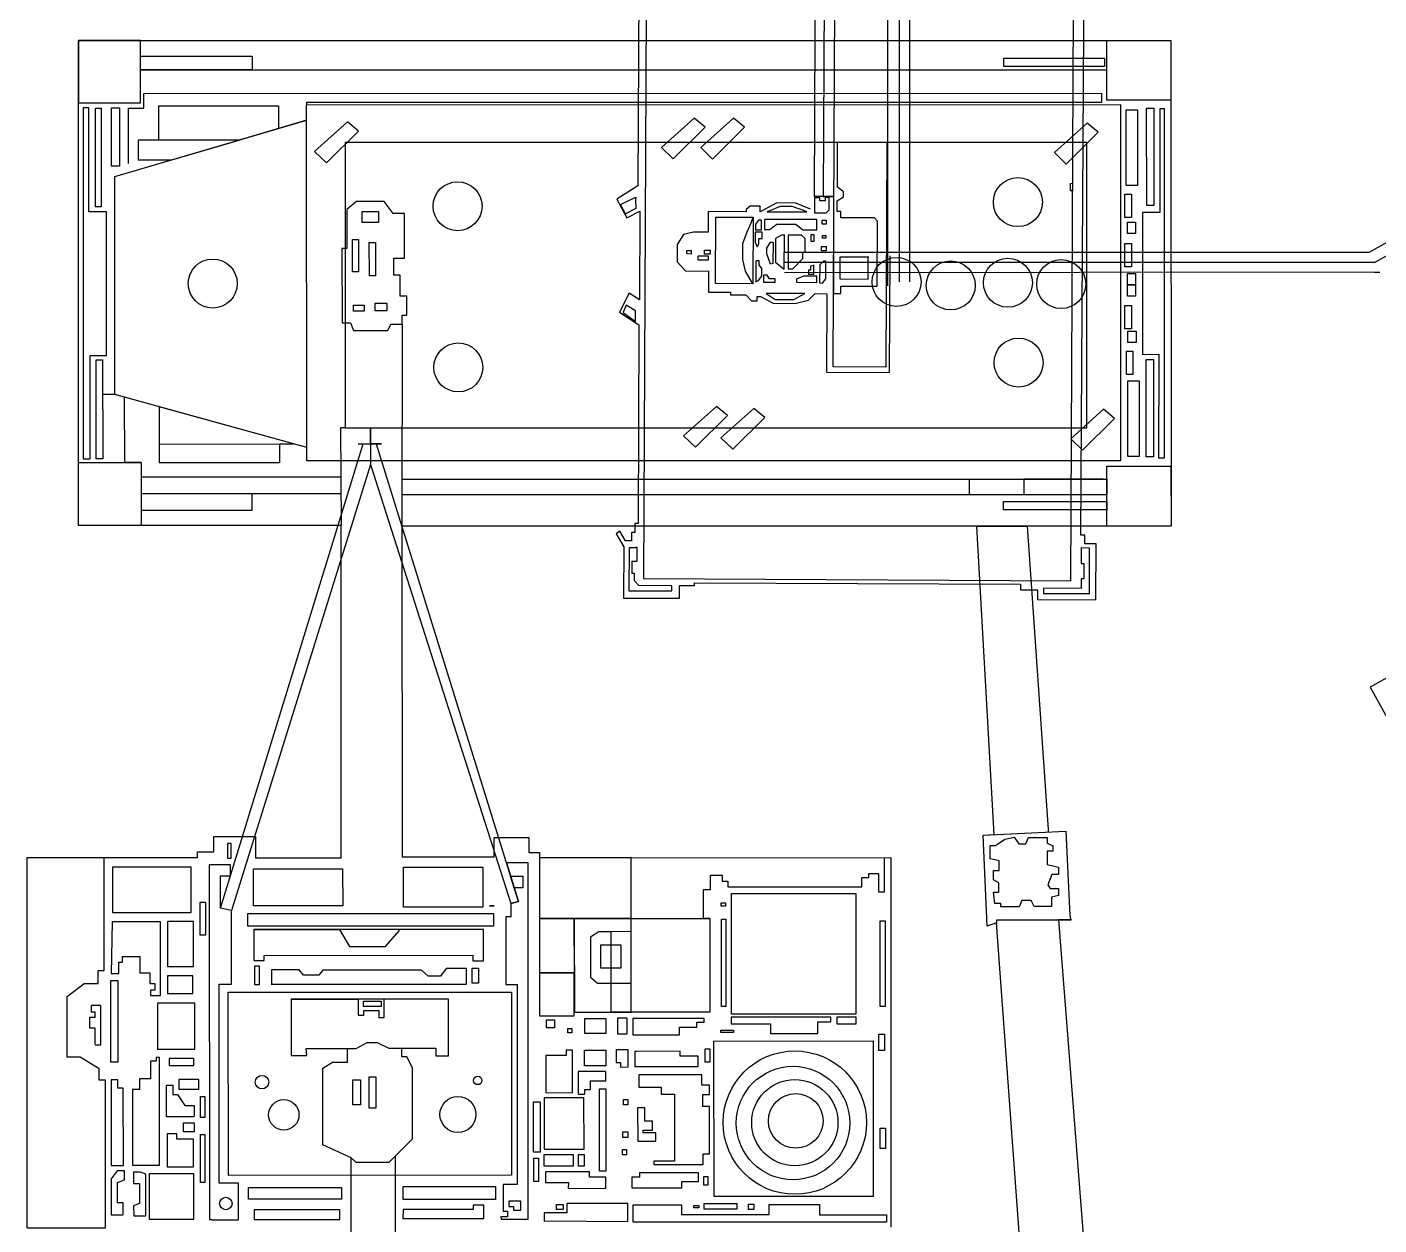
# Model space of a CAD drawing. Header units: millimetres. Extents: x 3191 to 879702, y -27549 to 222194.
# Drawn here: x 746550 to 752910, y 23525 to 29160 of the extents above; entities that cross this region are included whole.
import ezdxf

# ---------------------------------------------------------------- set-up
doc = ezdxf.new("R2010")
doc.units = ezdxf.units.MM
doc.header["$MEASUREMENT"] = 0
doc.layers.add('Granulator', color=11, linetype='Continuous')
doc.layers.add('Krumbuster', color=112, linetype='Continuous')

msp = doc.modelspace()

# ---------------------------------------------------------------- linework, layer by layer
at = {"layer": 'Granulator'}
for points in [[(750303.27407, 29918.63211), (750295.7555, 28362.96015), (750346.21471, 28362.71628), (750253.99322, 28363.16199), (750261.51302, 29919.0894)], [(750347.4496, 28618.22926), (750353.78877, 29929.87038)], [(760322.24655, 25348.25233), (759160.59611, 24703.04966), (759136.77377, 24689.81828), (759106.0477, 24677.64097), (759079.80771, 24678.39817), (759034.12003, 24686.20691), (758991.205, 24708.9461), (758958.24704, 24738.57392), (756206.54482, 29692.8561), (756200.07235, 29704.50941), (756181.63249, 29730.51196), (756140.1924, 29768.42475), (756086.6674, 29789.63328), (756051.8714, 29804.21842), (756023.07341, 29808.10367), (755974.38695, 29809.77879), (755927.59611, 29802.07521), (755878.93218, 29775.04634), (752862.61934, 28099.72902)], [(752888.8571, 28052.48942), (752888.8571, 28052.48942), (755901.19824, 29725.60078), (755927.75113, 29740.34876), (755990.07635, 29757.4157), (756043.23765, 29750.6678), (756107.0803, 29727.47015), (756150.79603, 29694.63721), (756171.72026, 29671.24749), (758923.3113, 24717.16547), (758953.36454, 24672.58671), (758997.21989, 24644.3647), (759040.54557, 24628.78818), (759078.96203, 24624.46402), (759121.8859, 24628.58075), (759151.6359, 24633.99761), (760348.69224, 25298.86539)], [(749428.39117, 29335.1264), (749423.93766, 28413.64741), (749325.10354, 28350.91188), (749371.54205, 28263.20569), (749433.79821, 28293.94702), (749431.78386, 27877.15765), (749382.80174, 27909.00098), (749336.63378, 27818.91991), (749428.94392, 27759.77618), (749424.42567, 26824.90024), (749409.55106, 26824.97213), (749409.34868, 26783.0975), (749394.08276, 26783.17128), (749393.88896, 26743.07077), (749365.13405, 26743.20974), (749338.72778, 26788.76179), (749322.34, 26776.77499), (749357.54541, 26715.56559), (749356.37965, 26474.35713), (749619.80122, 26473.08401), (749620.09107, 26533.05747), (749689.67213, 26532.72119), (749689.73731, 26546.2064), (751224.29237, 26538.78989), (751224.16635, 26512.71509), (751303.54409, 26512.33145), (751303.32614, 26467.23415), (751578.01027, 26465.9066), (751579.2849, 26729.64165), (751526.17577, 26729.89833), (751526.36614, 26769.28753), (751506.95038, 26769.38137), (751523.08744, 29420.29864)], [(750344.87781, 28086.09777), (750344.01078, 27906.70126), (750378.32231, 27906.53543), (750378.49236, 27941.7217), (750548.93081, 27940.89797), (750550.4085, 28246.64835), (750537.05178, 28262.45494), (750378.19195, 28263.22271), (750378.33515, 28292.85301), (750361.66154, 28292.93359), (750361.90096, 28342.47163), (750391.63904, 28362.23662), (750391.74644, 28384.45896), (750362.67553, 28406.82283), (750363.69688, 28618.15074)], [(751469.01866, 28389.42063), (751458.62125, 28389.33102), (751458.31272, 28425.12852), (751468.71013, 28425.21813), (751469.01866, 28389.42063)], [(749413.26824, 28348.44556), (749413.63271, 28306.15717), (749365.07284, 28281.65588), (749341.7834, 28324.9217), (749414.33682, 28360.79004), (749413.26824, 28348.44556)], [(750236.04065, 28303.10722), (750166.57981, 28332.26343), (750078.05757, 28332.69126), (749998.64772, 28291.76123), (749998.75042, 28313.01214), (749998.77434, 28317.96065), (749951.59699, 28318.18866), (749933.17202, 28301.97544), (749933.12278, 28291.78664), (749754.60739, 28292.6494), (749754.13889, 28195.71088), (749685.89428, 28196.04071), (749637.98976, 28184.90717), (749608.87184, 28136.92304), (749608.47997, 28055.84145), (749647.66113, 28012.777), (749756.20013, 28012.25243), (749755.72174, 27913.26722), (749859.59016, 27912.76523), (749859.53377, 27901.09877), (749932.18408, 27900.74765), (749958.71203, 27872.89864), (749985.26359, 27872.77032), (749985.35944, 27892.60329), (750000.53104, 27892.52996), (750060.48467, 27861.03184), (750161.72834, 27860.54253), (750227.15862, 27875.39305), (750258.23519, 27906.15942), (750312.70285, 27905.89618), (750310.92152, 27537.31985), (750608.26823, 27535.88277), (750610.92121, 28084.81198)], [(750211.90288, 28294.24149), (750149.97671, 28315.79219), (750093.18931, 28316.06664), (750032.78727, 28291.32313), (750217.99999, 28290.428), (750211.90288, 28294.24149)], [(750322.00198, 28358.04564), (750305.11165, 28358.12727), (750305.03849, 28342.98995), (750279.41101, 28343.11381), (750279.47714, 28356.7958), (750255.01555, 28356.91403), (750254.67789, 28287.04822), (750309.71746, 28286.78222), (750323.18348, 28301.27276), (750323.45643, 28357.74785), (750318.21495, 28357.77318)], [(749917.6285, 28066.27419), (749917.99755, 28142.63416), (749938.50156, 28197.68176), (749957.08138, 28239.49716), (749966.40561, 28265.63915)], [(750004.99873, 28209.27425), (750005.20554, 28252.06682), (749991.5189, 28252.13297), (749977.73839, 28232.98608), (749977.61176, 28206.78614), (750004.98606, 28206.65384), (750005.0339, 28216.5519)], [(750265.63138, 28206.85002), (750265.86212, 28254.59162), (750020.07637, 28255.7795), (750019.84564, 28208.0379), (750042.56039, 28207.92812), (750077.33597, 28232.796), (750166.73915, 28232.36392), (750200.3946, 28206.29199), (750265.62716, 28205.97672)], [(750008.66102, 28195.36188), (749976.07433, 28195.51937), (749975.84678, 28148.4356), (749984.92736, 28127.07022), (749992.69159, 28139.7664), (749992.8204, 28166.41752), (750007.92778, 28166.34451), (750008.66102, 28195.36188)], [(750115.25705, 28181.87519), (750099.30084, 28181.95231), (750071.66243, 28165.84541), (750071.12142, 28053.90405), (750112.73977, 28021.22196), (750113.51625, 28181.88361)], [(750193.87727, 28181.49522), (750131.50324, 28181.79668), (750130.73517, 28022.87487), (750153.07367, 28022.76691), (750199.14702, 28071.26566), (750199.29278, 28101.42607), (750210.89749, 28101.36998), (750211.21144, 28166.33089), (750193.87727, 28181.49522)], [(750059.67709, 28147.14208), (750059.20051, 28048.53277), (750047.33238, 28044.74068), (750030.09267, 28093.98157), (750030.21861, 28120.04028), (750047.83472, 28148.68011), (750059.68424, 28148.62284)], [(749964.89153, 27952.35879), (749929.68892, 28011.65591), (749917.6285, 28066.27419)], [(749979.49196, 28055.41544), (749979.04257, 27962.43064), (749992.28163, 27969.40667), (750007.35003, 27990.74724), (750007.51022, 28023.89305), (749994.68281, 28041.26199), (749994.77353, 28060.03475), (749979.80862, 28060.10708), (749979.49196, 28055.41544)], [(752862.61934, 28099.72902), (750113.17599, 28099.72902)], [(752888.8571, 28052.48942), (750113.58313, 28052.48942)], [(750307.2056, 28060.19456), (750306.79837, 27975.93338), (750288.6322, 27954.72356), (750280.29639, 27954.76385), (750280.72601, 28043.65526), (750298.40849, 28060.70021), (750307.2056, 28060.19456)], [(750510.15368, 28077.73301), (750374.45108, 28078.38886), (750373.95435, 27975.60881), (750506.87768, 27974.96639), (750507.37441, 28077.74645)], [(750069.24939, 27962.19457), (750069.31386, 27975.53492), (750042.33388, 27975.66532), (750031.3946, 27993.40883), (750015.43839, 27993.48594), (750015.2758, 27959.84533), (750069.23677, 27959.58454), (750069.24939, 27962.19457)], [(752888.8571, 28007.47119), (750113.99889, 28004.24995)], [(750266.23958, 27962.11271), (750266.36713, 27988.5032), (750203.41216, 27988.80746), (750169.39707, 27973.8913), (750169.32839, 27959.68076), (750266.22557, 27959.21245), (750266.23958, 27962.11271)], [(750251.81465, 28039.03484), (750236.71392, 28035.91778), (750236.62142, 28016.77794), (750226.75752, 28016.82561), (750226.66642, 27997.97497), (750251.61563, 27997.85439), (750251.82867, 28041.9351)], [(752888.8571, 28007.47119), (752913.86108, 28007.47119)], [(750209.4187, 27906.46389), (750028.07488, 27907.34032), (750070.19088, 27878.39001), (750157.63452, 27877.96739), (750209.4187, 27906.46389)], [(749412.46233, 27775.21032), (749412.03401, 27824.90648), (749368.65184, 27851.72656), (749353.94218, 27816.90402), (749412.46233, 27775.21032)], [(749410.75003, 26710.98497), (749382.76068, 26711.12024), (749381.78311, 26508.85083), (749583.54403, 26507.87572), (749583.66235, 26532.35762), (749427.96808, 26533.11009), (749407.66888, 26555.94248), (749407.82946, 26589.16825), (749397.33245, 26589.21898), (749397.61699, 26648.09277), (749419.77589, 26647.98568), (749420.08778, 26712.51824), (749414.43894, 26712.54555), (749410.75003, 26710.98497)], [(751509.92759, 26703.40455), (751509.60265, 26636.17109), (751521.77825, 26636.11225), (751521.43091, 26564.24233), (751509.2553, 26564.30117), (751509.03681, 26519.09276), (751331.61406, 26519.95024), (751331.49922, 26496.18692), (751547.76952, 26495.14168), (751548.80596, 26709.59207), (751509.37846, 26709.78262), (751509.92759, 26703.40455)], [(753098.58528, 26182.93251), (752868.44472, 26055.10809), (752987.71595, 25840.36708)]]:
    msp.add_lwpolyline(points, dxfattribs=at)
for points in [[(751474.44372, 29570.06145), (749464.31872, 29579.77639), (749449.75109, 26565.57908), (751459.8761, 26555.86413)], [(750347.4496, 28618.22926), (750595.42968, 28617.03077), (750590.32603, 27561.03126), (750342.34595, 27562.22975)], [(749790.73471, 28266.48817), (749966.40561, 28265.63915), (749964.89153, 27952.35879), (749789.22063, 27953.20781)], [(750309.15113, 28233.131), (750290.222, 28233.22248), (750290.31064, 28251.56223), (750309.23977, 28251.47074)], [(750238.72888, 28183.982), (750251.25064, 28183.92148), (750251.09166, 28151.02644), (750238.5699, 28151.08696)], [(750308.53698, 28166.46904), (750291.64664, 28166.55067), (750291.71417, 28180.52341), (750308.60451, 28180.44178)], [(750309.12669, 28107.66111), (750287.57682, 28107.76526), (750287.67249, 28127.56033), (750309.22236, 28127.45618)], [(749674.13471, 28092.637), (749654.06176, 28092.73401), (749654.1445, 28109.85416), (749674.21745, 28109.75714)], [(749754.47221, 28063.71483), (749708.06543, 28063.93912), (749708.16419, 28084.3728), (749754.57097, 28084.14852)], [(749736.83829, 28111.11131), (749764.64503, 28110.97692), (749764.5525, 28091.83189), (749736.74576, 28091.96628)]]:
    msp.add_lwpolyline(points, close=True, dxfattribs=at)
at = {"layer": 'Krumbuster'}
for points in [[(750598.9977, 27942.66286), (750598.24614, 31970.7214), (750652.00792, 31970.73143), (750652.75601, 27961.2773)], [(750702.91245, 27961.28666), (750702.16597, 31962.12094), (750702.16428, 31971.14904), (750652.00792, 31970.73143)], [(746550.49759, 23511.27039), (746550.17243, 25254.00773), (747351.34447, 25254.15721), (747351.33973, 25279.5152), (747428.5391, 25279.5296), (747428.52548, 25352.5242), (747549.08729, 25352.54669), (747624.40007, 25352.56075), (747624.41887, 25251.817), (748027.60328, 25251.89223), (748027.31149, 26815.75897), (746792.12738, 26815.5285), (746791.70175, 29096.68558), (751931.50145, 29097.64458), (751931.92772, 26813.06989), (748313.95095, 26812.39484), (748314.24112, 25257.20627), (748747.83653, 25257.28717), (748747.81976, 25347.12488), (748911.49516, 25347.15542), (748911.50831, 25276.68029), (748960.28164, 25276.68939), (748960.28609, 25252.82442), (750614.135, 25253.133), (750614.45924, 23515.34129)], [(747084.08369, 28804.08462), (747084.05483, 28958.75509), (751630.17572, 28959.60332)], [(747027.47435, 28518.91066), (747027.42598, 28778.12971), (747099.69818, 28778.1432), (747099.68519, 28847.79727), (751604.73257, 28848.63784), (751604.74051, 28806.08983), (747865.62741, 28805.39218), (747865.62941, 28794.6356)], [(746813.49755, 27129.32401), (746846.98952, 27129.33025), (746846.89888, 27615.14565), (746924.45933, 27615.16012), (746924.33327, 28290.78786), (746841.51564, 28290.77241), (746841.42439, 28779.85935), (746813.62906, 28779.85416), (746813.93702, 27129.32409)], [(747865.64302, 28721.69612), (747547.41392, 28628.58652), (747073.14764, 28628.49803), (747073.16485, 28536.25655), (747231.9507, 28536.28618), (747547.41392, 28628.58652), (747170.86174, 28628.51626), (747170.83178, 28789.07801), (747732.40705, 28789.18279), (747732.42691, 28682.71886)], [(751873.04278, 27134.44295), (751901.31678, 27134.44822), (751901.01069, 28774.9528), (751879.2615, 28774.94874), (751879.35223, 28288.67179), (751797.79258, 28288.65657), (751797.91721, 27620.7059), (751874.03956, 27620.7201), (751873.04278, 27134.44295)], [(747865.94192, 27119.7452), (747865.93034, 27181.81421), (746962.67712, 27432.24677), (746962.48584, 28457.44435), (747854.8159, 28718.52825), (747865.64302, 28721.69612)], [(747958.75211, 28521.9302), (748108.9579, 28671.17456), (748057.44118, 28714.10485), (747902.88055, 28575.46896), (747958.75211, 28521.9302)], [(749590.56019, 28540.26313), (749740.76598, 28689.5075), (749689.24925, 28732.43779), (749534.68863, 28593.8019), (749590.56019, 28540.26313)], [(749775.11355, 28539.6213), (749925.31934, 28688.86566), (749873.80261, 28731.79596), (749719.24199, 28593.16006), (749775.11355, 28539.6213)], [(751439.25026, 28516.00265), (751589.45605, 28665.24702), (751537.93933, 28708.17731), (751383.3787, 28569.54141), (751439.25026, 28516.00265)], [(748336.82607, 27274.88951), (751536.34019, 27275.48648), (751536.08977, 28617.62001), (748047.04983, 28616.96902), (748047.29625, 27296.24827), (748047.30025, 27274.83549), (748336.82607, 27274.88951)], [(748336.33, 27894.87289), (748306.24555, 27894.86727), (748306.22714, 27993.51448), (748276.1426, 27993.50886), (748276.12763, 28073.76415), (748326.26844, 28073.77351), (748326.22944, 28282.77151), (748272.74588, 28282.76153), (748230.95131, 28339.60131), (748100.58506, 28339.57698), (748054.06882, 28301.94498), (748054.10309, 28118.29953), (748031.86104, 28118.29538), (748031.92623, 27768.89976), (748072.57408, 27768.90735), (748086.29452, 27733.02963), (748247.69561, 27733.05974), (748261.40394, 27762.61073), (748315.20421, 27762.62076), (748315.19633, 27804.8329), (748336.29459, 27804.83684), (748336.33, 27894.87289)], [(748315.20421, 27762.62076), (748313.95095, 26812.39484)], [(747086.70408, 27111.89098), (747009.49159, 27111.87657), (747009.43424, 27419.28307), (746962.67712, 27432.24677), (746905.99037, 27432.2362)], [(747865.93034, 27181.81421), (747172.31066, 27374.12457), (747172.34338, 27198.77114), (747804.34525, 27198.88906), (747738.26627, 27198.87673), (747738.28283, 27110.11485), (747173.33807, 27110.00944), (747173.32151, 27198.77132)], [(749694.89736, 27183.31843), (749845.10315, 27332.56279), (749793.58642, 27375.49308), (749639.0258, 27236.85719), (749694.89736, 27183.31843)], [(749870.64483, 27174.43771), (750020.85062, 27323.68207), (749969.3339, 27366.61236), (749814.77327, 27227.97647), (749870.64483, 27174.43771)], [(751516.18729, 27170.28842), (751666.39308, 27319.53278), (751614.87635, 27362.46307), (751460.31573, 27223.82718), (751516.18729, 27170.28842)], [(748107.55679, 27199.21586), (748218.38401, 27199.23654), (748165.92138, 27199.22675), (748165.90727, 27274.85762), (748165.9395, 27102.13458), (747511.41482, 25003.72491), (747460.62441, 25015.89699), (748131.6689, 27199.22036), (748165.92138, 27199.22675), (748165.9395, 27102.13458), (748825.42839, 25036.52645), (748861.49992, 25046.62466), (748193.51124, 27198.09408), (748193.15799, 27199.23184)], [(748047.30025, 27274.83549), (748024.14557, 27274.83117), (748027.31149, 26815.75897)], [(747086.70408, 27111.89098), (747086.71676, 27043.96214), (748025.73651, 27044.13735), (748025.75135, 26964.61454), (747086.73159, 26964.43933), (747086.74599, 26887.28451), (747608.77131, 26887.38191), (747608.75692, 26964.53673)], [(751612.92775, 27033.95738), (751239.50338, 27033.88771), (751239.51711, 26960.33767), (750983.48678, 26960.2899), (750983.47306, 27033.83994)], [(751047.67023, 25358.6), (751099.31808, 25361.11581), (751020.28632, 26782.88779), (751018.61807, 26812.89948), (751255.39736, 26812.94366), (751353.81816, 25384.6683), (751353.82024, 25373.51282)], [(751372.62559, 20952.13345), (751401.8213, 20983.18901), (751110.86666, 24946.06048), (751067.34498, 24931.05219), (751047.67023, 25358.6), (751436.60337, 25377.54525), (751456.26652, 24981.21085), (751460.68617, 24959.09634), (751111.62234, 24959.03121), (751111.62234, 24959.03121), (751111.62554, 24941.8615)], [(751218.35307, 25021.10471), (751131.0032, 25021.08841), (751131.00011, 25037.63992), (751102.95602, 25037.63468), (751096.51094, 25090.51899), (751122.25757, 25090.5238), (751122.24942, 25134.21791), (751096.96301, 25148.92176), (751096.95486, 25192.61587), (751123.15866, 25192.62076), (751123.15025, 25237.69125), (751081.31372, 25247.79631), (751081.30214, 25309.83823), (751105.57307, 25309.84275), (751149.68798, 25340.00296), (751193.80108, 25348.84099), (751216.60221, 25317.21192), (751249.69261, 25317.21809), (751262.1869, 25348.11891), (751348.95227, 25348.1351), (751348.95735, 25320.9225), (751376.17044, 25308.42355), (751376.1751, 25283.40383), (751349.69931, 25283.39889), (751349.71097, 25220.87875), (751402.65925, 25207.64975), (751402.66556, 25173.81189), (751371.04507, 25173.80599), (751351.93947, 25125.256), (751362.96698, 25108.3333), (751401.94282, 25108.34057), (751401.94914, 25074.50271), (751369.5952, 25066.41337), (751369.60329, 25023.01086), (751307.10306, 25022.9992), (751288.71757, 25022.99577), (751274.00744, 25050.94047), (751230.62185, 25050.93237), (751218.35307, 25021.10471)], [(746550.49759, 23511.27039), (746919.13969, 23511.33917), (746919.01005, 24206.13802), (746890.17228, 24206.13264), (746890.16219, 24260.22364), (746799.51917, 24314.29773), (746738.75389, 24314.28639), (746738.70055, 24600.19587), (746818.52935, 24660.64252), (746884.9592, 24660.65492), (746884.94776, 24721.95811), (746912.75556, 24721.9633), (746912.65628, 25254.07536)], [(749762.05229, 24967.01519), (749732.40758, 24967.00965), (749732.38226, 25102.72401), (749765.76999, 25102.73024), (749765.75722, 25171.16009), (749821.13217, 25171.17042), (749821.13764, 25141.84334), (749846.38207, 25141.84805), (749846.38694, 25115.7796), (750083.3589, 25115.82381), (750477.06247, 25115.89727), (750477.05426, 25159.91198), (750510.44208, 25159.9182), (750510.43858, 25178.65489), (750556.04145, 25178.6634), (750556.05771, 25091.49687), (750583.74518, 25091.50204), (750583.71503, 25253.12733)], [(747460.62441, 25015.89699), (747460.59605, 25167.90812), (747507.34772, 25167.91685), (747507.33825, 25218.65077), (747407.56028, 25218.63215), (747407.87162, 23549.99575), (747419.80048, 23549.99798)], [(748780.11664, 23551.8234), (748908.21057, 23551.8473), (748907.89772, 25228.58723), (748805.0101, 25228.56803), (748805.0101, 25228.56803), (748861.49992, 25046.62466), (748824.5928, 25165.49573), (748882.64681, 25165.50656), (748882.65689, 25111.5193), (748841.35381, 25111.5116), (748861.49992, 25046.62466), (748825.42839, 25036.52645), (748825.43992, 24974.76468), (748802.65136, 24974.76042), (748802.71066, 24656.94465), (748855.53118, 24656.95451), (748855.70698, 23714.72306), (748789.77071, 23714.71076), (748789.79414, 23589.17516), (748810.60215, 23589.17904), (748810.60687, 23563.8799), (748779.87501, 23563.87417), (748780.11664, 23551.8234)], [(747419.8006, 23549.39852), (747545.45076, 23549.42196), (747545.41856, 23721.99801), (747454.78564, 23721.9811), (747454.61094, 24658.29808), (747512.7805, 24658.30893), (747512.71528, 25007.8942)], [(746946.38191, 24707.16463), (746981.39915, 24707.17117), (746981.38916, 24760.74702), (746999.41276, 24760.75038), (746999.40776, 24787.5384), (747080.77148, 24787.55358), (747080.78581, 24710.79589), (747128.16208, 24710.80473), (747128.1714, 24660.83489), (747151.34459, 24660.83921), (747151.35046, 24629.4149), (747130.7521, 24629.41106), (747130.75681, 24604.16865), (747177.6181, 24604.1774), (747177.55341, 24950.87475), (746950.45616, 24950.83238), (746946.38191, 24707.16463)], [(751464.56913, 24959.96022), (751402.82699, 24959.9487), (751709.67183, 21033.83412), (751754.70543, 20947.71402)], [(747621.12849, 24769.4971), (747666.09225, 24769.50549), (747666.08781, 24793.31873), (748647.35534, 24793.50181), (748647.36027, 24767.04268), (748697.61382, 24767.05206), (748697.58617, 24915.22327), (747617.13394, 24915.02167), (747617.16109, 24769.49636), (747636.99803, 24769.50006)], [(747617.13394, 24915.02167), (748020.48512, 24915.09693), (748066.7864, 24834.40514), (748236.06169, 24834.43672), (748300.84634, 24908.37538), (748300.84507, 24915.14924)], [(749391.73075, 24526.44171), (749298.51856, 24526.42432), (749298.4481, 24904.04637), (749240.85413, 24904.03563), (749201.62825, 24878.14315), (749201.6633, 24690.2664), (749233.38692, 24662.71708), (749391.70532, 24662.74662), (749391.66014, 24904.89889), (749298.4481, 24904.04637)], [(749298.49313, 24662.72923), (749298.47988, 24733.70494), (749250.06759, 24733.69591), (749250.04718, 24843.08189), (749343.53308, 24843.09933), (749343.55364, 24732.8784), (749298.48004, 24732.86999)], [(747699.17477, 24657.06048), (748618.28654, 24657.23197), (748618.27271, 24731.3174), (748521.73294, 24731.29939), (748495.29032, 24695.57477), (748437.10196, 24695.56391), (748405.35771, 24723.33998), (747942.49561, 24723.25362), (747922.66311, 24699.43669), (747851.25016, 24699.42336), (747830.08581, 24725.87854), (747700.48441, 24725.85436), (747700.49724, 24657.06073)], [(746870.74524, 24372.30164), (746897.52316, 24372.30664), (746897.48875, 24556.73118), (746852.17233, 24556.72272), (746852.17781, 24527.35899), (746869.17145, 24527.36216), (746869.17625, 24501.60461), (746843.9432, 24501.5999), (746843.95253, 24451.63005), (746869.18557, 24451.63476), (746869.19922, 24378.48326), (746870.74524, 24372.30164)], [(747863.34645, 24354.97282), (748098.02297, 24355.01661), (748150.53278, 24382.93531), (748197.30401, 24382.94403), (748252.28558, 24356.68701), (748473.83343, 24356.72834), (748473.84018, 24320.60053), (748532.92689, 24320.61155), (748532.87727, 24586.56815), (747792.74341, 24586.43006), (747792.79273, 24322.11508), (747865.82146, 24322.1287), (747863.34645, 24354.97282)], [(747792.74341, 24586.43006), (748108.6542, 24586.489), (748108.66799, 24512.61218), (748134.9255, 24512.61708), (748134.92167, 24533.13835), (748205.48875, 24533.15151), (748205.49472, 24501.13822), (748230.93165, 24501.14297), (748230.91572, 24586.51181)], [(749735.46357, 24477.85187), (749735.46007, 24496.58873), (749400.76778, 24496.52628), (749400.78207, 24419.94997), (749619.83855, 24419.99085), (749619.83186, 24455.83516), (749701.26559, 24455.85036), (749701.26118, 24479.47489), (749735.46326, 24479.48127)], [(750332.24769, 24481.24174), (750332.24359, 24503.23705), (749862.10457, 24503.14933), (749862.1105, 24471.38409), (750047.77925, 24471.41874), (750047.78791, 24424.9842), (750270.91613, 24425.02583), (750270.9058, 24480.42154), (750332.24769, 24481.24174)], [(747048.17737, 23805.47937), (747173.31264, 23805.50272), (747173.21796, 24312.92763), (747157.25421, 24312.92465), (747157.25748, 24295.40941), (747131.50944, 24295.4046), (747131.52501, 24211.95005), (747078.48417, 24211.94015), (747078.49359, 24161.45516), (747053.26054, 24161.45045), (747046.0511, 24161.44911), (747046.11751, 23805.47899), (747055.38681, 23805.48072)], [(748074.75343, 23840.20547), (747941.50873, 23902.5984), (747941.4415, 24262.95327), (747987.38709, 24290.04993), (748057.13368, 24290.06295), (748057.12156, 24355.00898)], [(748281.9632, 23849.20224), (748364.23785, 23929.59043), (748364.17533, 24264.67376), (748336.9356, 24315.56163), (748313.13974, 24315.55719), (748313.13206, 24356.69836)], [(749115.67042, 24146.92716), (749115.63303, 24347.32866), (749087.13121, 24347.32335), (749087.13577, 24322.88412), (748990.2297, 24322.86604), (748990.26223, 24148.53298), (749115.67042, 24146.92716)], [(749377.91043, 24269.2363), (749377.89554, 24349.07106), (749321.70624, 24349.06058), (749321.71733, 24289.5919), (749342.07577, 24289.5957), (749342.07987, 24267.60039), (749377.91043, 24269.2363)], [(749408.95334, 24270.05767), (749707.81494, 24270.11343), (749707.80567, 24319.80659), (749623.11464, 24319.79079), (749623.11054, 24341.78592), (749420.34075, 24341.74809), (749408.93996, 24341.74596), (749408.95334, 24270.05767)], [(749739.56981, 24292.92936), (749763.99989, 24292.93392), (749763.98895, 24351.5879), (749739.55887, 24351.58334), (749739.56981, 24292.92936)], [(749144.98772, 24140.41556), (749174.30389, 24140.42103), (749174.29979, 24162.41616), (749200.35856, 24162.42102), (749200.35096, 24203.15319), (749273.64121, 24203.16686), (749273.63316, 24246.34278), (749143.33926, 24246.31846), (749143.35902, 24140.41525), (749143.35902, 24140.41525)], [(746950.69942, 23804.40401), (747003.22528, 23804.41381), (747003.15732, 24168.62641), (746976.89439, 24168.62151), (746976.88718, 24207.25801), (746945.98956, 24207.25225), (746946.06472, 23804.40315), (746950.69942, 23804.40401)], [(747334.03567, 24033.66489), (747205.81066, 24033.64097), (747205.78279, 24183.03518), (747236.68041, 24183.04095), (747236.68877, 24138.22272), (747258.3171, 24138.22675), (747291.79909, 24086.71772), (747337.1155, 24086.72618), (747337.12521, 24034.69576), (747337.12521, 24034.69576), (747295.92869, 24033.65778)], [(749499.33246, 23808.98708), (749730.60399, 23809.03023), (749730.59456, 23859.53791), (749761.53943, 23859.54369), (749761.49778, 24082.7552), (749729.73857, 24082.74927), (749729.72808, 24138.9595), (749760.67294, 24138.96528), (749760.66474, 24182.95589), (749724.83387, 24182.9492), (749724.8249, 24231.01296), (749427.59209, 24230.9575), (749427.60273, 24173.93275), (749532.6521, 24173.95235), (749532.65833, 24140.55196), (749596.17658, 24140.56381), (749596.2354, 23825.29792), (749498.5186, 23825.27969), (749498.52164, 23808.98693)], [(749423.53208, 23919.69976), (749508.22302, 23919.71556), (749508.21572, 23958.81833), (749448.76922, 23958.80723), (749448.76694, 23971.02685), (749491.92675, 23971.0349), (749491.91885, 24013.39629), (749456.90233, 24013.38976), (749456.89063, 24076.11705), (749421.8742, 24076.11052), (749423.53208, 23919.69976)], [(747217.08553, 23798.81384), (747333.4664, 23798.83555), (747333.44217, 23928.65395), (747254.65338, 23928.63925), (747254.64858, 23954.3968), (747208.81708, 23954.38825), (747208.8463, 23797.78201), (747217.08572, 23797.78355)], [(748282.36737, 20566.43976), (748126.08784, 20566.4106), (748126.08272, 20593.84482), (748075.35915, 20593.83535), (748074.75343, 23840.20547), (748097.56383, 23820.94045), (748224.16732, 23820.96408), (748253.06789, 23820.96947), (748281.9632, 23849.20224), (748282.36737, 20566.43976)], [(747001.72309, 23575.68608), (747001.71299, 23629.77707), (746976.47995, 23629.77237), (746976.46226, 23724.56027), (747009.41743, 23736.93005), (747009.40936, 23780.20285), (746974.90701, 23780.19641), (746946.07635, 23742.06984), (746946.10788, 23573.0998), (747001.20858, 23573.11009), (747001.72309, 23575.68608)], [(747053.22041, 23568.48349), (747109.35108, 23568.49397), (747109.31456, 23764.25185), (747084.59476, 23773.52), (747051.12239, 23773.51376), (747051.13229, 23720.45305), (747078.94009, 23720.45823), (747078.95778, 23625.67016), (747051.152, 23614.84677), (747053.22041, 23568.48349)], [(749096.21024, 23697.24186), (749272.92125, 23697.27483), (749272.91137, 23750.22644), (749196.36373, 23750.21216), (749196.35918, 23774.65139), (748988.70339, 23774.61264), (748988.71281, 23724.10496), (749097.01957, 23724.12517), (749096.21024, 23697.24186)], [(749709.52642, 23729.10268), (749709.51867, 23770.64937), (749431.82985, 23770.59756), (749431.8338, 23749.41695), (749396.00303, 23749.41027), (749396.0123, 23699.71711), (749631.35556, 23699.76102), (749631.35009, 23729.0881), (749709.52642, 23729.10268)], [(748317.45313, 23554.92273), (748699.75935, 23554.99407), (748699.7475, 23618.49993), (748649.56821, 23618.49056), (748649.57223, 23596.97706), (748319.06839, 23596.91539), (748317.45313, 23554.92273)], [(748842.93222, 23595.28127), (748873.34403, 23595.28694), (748873.33626, 23636.91847), (748816.35421, 23636.90784), (748816.35899, 23611.28837), (748838.76833, 23611.29255), (748838.77132, 23595.28049), (748842.93222, 23595.28127)], [(749376.51474, 23540.87453), (749376.49878, 23626.41166), (749088.89442, 23626.358), (749088.90278, 23581.56159), (748983.03906, 23581.54184), (748983.0459, 23544.88299), (749376.51474, 23540.87453)], [(749400.92642, 23549.0095), (749400.91319, 23619.88326), (749629.74176, 23619.92596), (749629.75027, 23574.30612), (750041.56796, 23574.38296), (750041.5593, 23620.79986), (750278.53126, 23620.84408), (750278.54023, 23572.78032), (750592.87409, 23572.83897), (750592.88047, 23538.62405), (749400.94529, 23538.40165), (749400.92642, 23549.0095)]]:
    msp.add_lwpolyline(points, dxfattribs=at)
for points in [[(746791.70175, 29096.68558), (746791.75636, 28804.03008), (747084.08369, 28804.08462), (747084.02909, 29096.74013)], [(751931.50145, 29097.64458), (751931.55391, 28816.50205), (751630.20243, 28816.44582), (751630.14997, 29097.58835)], [(747609.63514, 29023.56405), (747609.64721, 28958.85316), (747084.05483, 28958.75509), (747084.04276, 29023.46598)], [(751145.22836, 28975.18345), (751145.22121, 29013.49421), (751618.37137, 29013.58249), (751618.37852, 28975.27173)], [(746872.75198, 28314.68085), (746872.66553, 28778.01286), (746898.22513, 28778.01763), (746898.31158, 28314.68562)], [(746947.63268, 28505.14137), (746947.58144, 28779.7903), (746985.48028, 28779.79737), (746985.53153, 28505.14844)], [(747865.94192, 27119.7452), (747865.62941, 28794.6356), (751694.5769, 28795.35002), (751694.88941, 27120.45962)], [(751721.72168, 28414.73327), (751721.6553, 28770.46598), (751773.85353, 28770.47572), (751773.9199, 28414.74301)], [(751817.43583, 28321.19444), (751817.35038, 28779.18682), (751851.06168, 28779.19311), (751851.14713, 28321.20073)], [(751715.22497, 28264.60623), (751715.20447, 28374.48082), (751745.65341, 28374.4865), (751745.67391, 28264.61191)], [(748127.07121, 28240.78319), (748127.06144, 28293.16571), (748202.98786, 28293.17988), (748202.99763, 28240.79736)], [(751727.20119, 28188.45775), (751727.19125, 28241.76337), (751765.25243, 28241.77047), (751765.26237, 28188.46485)], [(748081.29679, 28008.98165), (748081.26844, 28160.89118), (748109.41363, 28160.89643), (748109.44197, 28008.9869)], [(748160.49962, 27989.35287), (748160.47018, 28147.15558), (748189.26983, 28147.16095), (748189.29927, 27989.35824)], [(751715.2684, 28031.8025), (751715.2479, 28141.67708), (751745.69684, 28141.68276), (751745.71735, 28031.80818)], [(751727.24626, 27946.9512), (751727.23631, 28000.25683), (751765.29749, 28000.26393), (751765.30743, 27946.9583)], [(751727.2562, 27893.64557), (751727.24626, 27946.9512), (751765.30743, 27946.9583), (751765.31738, 27893.65268)], [(748187.36616, 27825.66234), (748187.35957, 27861.0205), (748242.34085, 27861.03076), (748242.34744, 27825.6726)], [(748085.25866, 27823.6789), (748085.2534, 27851.83464), (748136.30739, 27851.84417), (748136.31264, 27823.68843)], [(751715.3226, 27741.3419), (751715.3021, 27851.21649), (751745.75104, 27851.22217), (751745.77154, 27741.34759)], [(751729.47173, 27676.07242), (751729.46179, 27729.37805), (751767.52296, 27729.38515), (751767.53291, 27676.07952)], [(751721.88751, 27525.94535), (751721.86701, 27635.81994), (751752.31595, 27635.82562), (751752.33645, 27525.95104)], [(746875.19911, 27128.93332), (746875.11216, 27594.91052), (746905.96001, 27594.91628), (746906.04696, 27128.93907)], [(751815.48153, 27138.68184), (751815.39608, 27596.67422), (751849.10738, 27596.68051), (751849.19283, 27138.68813)], [(751729.5716, 27140.8416), (751729.50523, 27496.57431), (751781.70345, 27496.58405), (751781.76982, 27140.85134)], [(746792.12738, 26815.5285), (746792.07209, 27111.83601), (747086.70408, 27111.89098), (747086.75937, 26815.58348)], [(751931.8753, 27094.21242), (751931.92776, 26813.06989), (751630.57628, 26813.01366), (751630.52382, 27094.15619)], [(751630.53505, 27033.96067), (751630.54878, 26960.41063), (748314.20072, 26959.79186), (748314.18699, 27033.34189)], [(751143.72697, 26889.84387), (751143.71982, 26928.15463), (751630.55478, 26928.24546), (751630.56192, 26889.9347)], [(747509.84887, 25250.78097), (747509.83609, 25319.29617), (747493.35744, 25319.2931), (747493.37023, 25250.77789)], [(749391.64856, 24966.94608), (749391.5952, 25252.9049), (748960.28609, 25252.82442), (748960.33945, 24966.8656)], [(746951.58667, 25208.8557), (746951.6265, 24995.40923), (747322.42887, 24995.47841), (747322.38904, 25208.92488)], [(747615.82705, 25026.11973), (747615.79447, 25200.74989), (748035.01519, 25200.82811), (748035.04777, 25026.19794)], [(748320.701, 25019.63642), (748320.66571, 25208.81927), (748694.92275, 25208.8891), (748694.95805, 25019.70625)], [(749864.87417, 24516.21663), (749864.76824, 25083.93679), (750448.78592, 25084.04576), (750448.89184, 24516.3256)], [(747391.47543, 24890.15245), (747391.44708, 25042.12221), (747363.63919, 25042.11703), (747363.66755, 24890.14726)], [(748725.37351, 25026.32675), (748725.37351, 25026.32675), (748747.8553, 25026.33094), (748747.8553, 25026.33094)], [(749815.13594, 25025.22467), (749815.1332, 25039.91614), (749836.34617, 25039.9201), (749836.34891, 25025.22863)], [(747333.82777, 24740.74747), (747333.78817, 24952.99014), (747210.19777, 24952.96708), (747210.23737, 24740.72441)], [(748743.89465, 24990.61035), (748743.90576, 24931.07726), (747589.39554, 24930.86185), (747589.38443, 24990.39494)], [(748960.33945, 24966.8656), (748960.38731, 24710.33661), (749124.90216, 24710.36731), (749124.8543, 24966.8963)], [(749124.8543, 24966.8963), (749124.93649, 24526.39193), (749391.73075, 24526.44171), (749391.64856, 24966.94608)], [(749391.73075, 24526.44171), (749391.64856, 24966.94608), (749762.05229, 24967.01519), (749762.13448, 24526.51082)], [(749817.1758, 24552.8575), (749817.09919, 24963.43638), (749837.45762, 24963.44018), (749837.53423, 24552.8613)], [(750563.50767, 24552.83371), (750563.43256, 24955.40944), (750587.72389, 24955.41397), (750587.799, 24552.83824)], [(747621.14997, 24654.40002), (747621.13318, 24744.361), (747642.29259, 24744.36495), (747642.30938, 24654.40397)], [(747330.73959, 24613.80587), (747330.72402, 24697.2606), (747210.22335, 24697.23812), (747210.23892, 24613.78339)], [(748644.73484, 24662.5287), (748644.72175, 24732.64537), (748673.81598, 24732.6508), (748673.82906, 24662.53412)], [(748960.38731, 24710.33661), (748960.42478, 24509.51841), (749123.64453, 24509.54887), (749123.60706, 24710.36706)], [(746944.91471, 24290.9215), (746944.8431, 24674.70975), (746977.80049, 24674.7159), (746977.87209, 24290.92765)], [(747497.17873, 23758.21092), (747497.01788, 24620.28571), (748829.00622, 24620.53423), (748829.16706, 23758.45944)], [(747339.54273, 24352.11014), (747339.50245, 24567.95898), (747164.41607, 24567.92632), (747164.45634, 24352.07747)], [(748133.27707, 24552.0177), (748133.27232, 24577.46417), (748216.14758, 24577.47963), (748216.15233, 24552.03316)], [(748994.32369, 24452.45896), (748994.3167, 24489.93233), (749030.96182, 24489.93917), (749030.96881, 24452.4658)], [(749173.58089, 24426.42483), (749173.56782, 24496.48389), (749273.73128, 24496.50258), (749273.74435, 24426.44351)], [(749329.93417, 24423.19538), (749329.92003, 24498.95699), (749371.45116, 24498.96474), (749371.46529, 24423.20313)], [(750450.16369, 24471.00136), (750450.1578, 24502.59186), (750360.28005, 24502.57509), (750360.28595, 24470.98459)], [(749094.49147, 24428.85312), (749094.48767, 24449.21903), (749113.21741, 24449.22252), (749113.22121, 24428.85661)], [(749814.43092, 24431.0386), (749814.42894, 24441.64906), (749873.98854, 24441.66018), (749873.99052, 24431.04971)], [(749782.06214, 23658.3512), (749781.92556, 24390.36583), (750530.50361, 24390.5055), (750530.64019, 23658.49087)], [(750557.87829, 24346.27961), (750557.86409, 24422.42073), (750584.58446, 24422.42572), (750584.59867, 24346.2846)], [(747334.40746, 24275.35167), (747334.4015, 24307.29095), (747219.56541, 24307.26952), (747219.57137, 24275.33024)], [(749172.79497, 24274.08675), (749172.78129, 24347.40444), (749273.7591, 24347.42328), (749273.77278, 24274.10559)], [(747359.14647, 24163.05296), (747359.13792, 24208.90148), (747263.8703, 24208.8837), (747263.87886, 24163.03518)], [(748119.51062, 24207.98914), (748119.53252, 24090.60718), (748082.60782, 24090.60029), (748082.58592, 24207.98225)], [(748190.89559, 24221.95709), (748190.92301, 24075.02425), (748159.74219, 24075.01843), (748159.71478, 24221.95127)], [(747365.86554, 24031.17524), (747365.84737, 24128.53903), (747386.96071, 24128.54297), (747386.97888, 24031.17918)], [(749170.38234, 23881.0841), (749170.33714, 24123.36153), (748982.54503, 24123.32649), (748982.59023, 23881.04906)], [(749243.59013, 23777.91882), (749243.51793, 24164.873), (749272.83401, 24164.87847), (749272.90621, 23777.92429)], [(749356.72452, 24090.7619), (749356.71996, 24115.20113), (749376.26404, 24115.20478), (749376.2686, 24090.76555)], [(748933.241, 23867.99402), (748933.19701, 24103.79331), (748964.27981, 24103.79911), (748964.32381, 23867.99982)], [(747286.57445, 23963.16038), (747286.56657, 24005.40289), (747336.51768, 24005.41221), (747336.52556, 23963.1697)], [(750564.4421, 23884.57438), (750564.42427, 23980.15568), (750589.52525, 23980.16036), (750589.54308, 23884.57906)], [(747366.43781, 23724.14477), (747366.39571, 23949.78135), (747386.99406, 23949.78519), (747387.03616, 23724.14861)], [(749353.4961, 23935.97963), (749353.49093, 23963.6773), (749377.10666, 23963.68171), (749377.11183, 23935.98403)], [(748982.60498, 23802.01748), (748982.59483, 23856.43265), (749119.8773, 23856.45826), (749119.88745, 23802.0431)], [(749144.49468, 23802.04769), (749144.48452, 23856.46285), (749170.38694, 23856.46769), (749170.39709, 23802.05252)], [(749351.06825, 23854.51501), (749351.06339, 23880.58347), (749370.60747, 23880.58711), (749370.61234, 23854.51866)], [(748934.56197, 23729.36483), (748934.54142, 23839.49096), (748956.55845, 23839.49507), (748956.579, 23729.36893)], [(747333.01578, 23766.60955), (747333.05599, 23551.09081), (747125.90381, 23551.05216), (747125.86359, 23766.5709)], [(749733.69449, 23711.95434), (749733.68672, 23753.57994), (749752.45205, 23753.58344), (749752.45982, 23711.95784)], [(748029.83767, 23700.55394), (748029.8479, 23645.74006), (747592.53374, 23645.65847), (747592.52352, 23700.47234)], [(748319.51071, 23644.07551), (748319.49915, 23706.05636), (748753.40081, 23706.13732), (748753.41237, 23644.15647)], [(748021.59498, 23550.58962), (748021.58649, 23596.09564), (747619.42282, 23596.0206), (747619.43131, 23550.51458)], [(749041.66834, 23597.03084), (749041.66378, 23621.47007), (749071.7943, 23621.47569), (749071.79886, 23597.03646)], [(749686.39294, 23605.84085), (749686.39081, 23617.26759), (749710.05143, 23617.272), (749710.05357, 23605.84527)], [(749736.16331, 23598.5044), (749736.15828, 23625.43871), (749889.54461, 23625.46732), (749889.54964, 23598.53302)], [(749944.21409, 23597.72713), (749944.20937, 23623.02889), (749968.68588, 23623.03345), (749968.69061, 23597.73169)]]:
    msp.add_lwpolyline(points, close=True, dxfattribs=at)
for centre, radius in [((748575.84709, 28317.34793), 115.24451), ((751211.64646, 28336.63076), 115.24451), ((747423.57253, 27953.75792), 115.24451), ((750641.19347, 27961.27515), 115.24451), ((750895.45095, 27945.00436), 115.24451), ((751164.74941, 27957.58197), 115.24451), ((751415.2608, 27951.36503), 115.24451), ((748579.11933, 27559.28011), 115.24451), ((751214.91812, 27581.68895), 115.24451), ((750162.13727, 24006.35611), 337.20634), ((750153.88297, 24004.29015), 266.91605), ((747655.60901, 24196.60224), 31.61332), ((748670.57463, 24204.65668), 19.68681), ((750162.13727, 24006.35611), 202.91683), ((747758.00895, 24043.00682), 71.47844), ((748577.38229, 24044.96872), 84.6938), ((750166.26311, 24014.61472), 128.53157), ((747485.51008, 23625.6926), 29.28239)]:
    msp.add_circle(centre, radius, dxfattribs=at)

doc.saveas('drawing.dxf')
